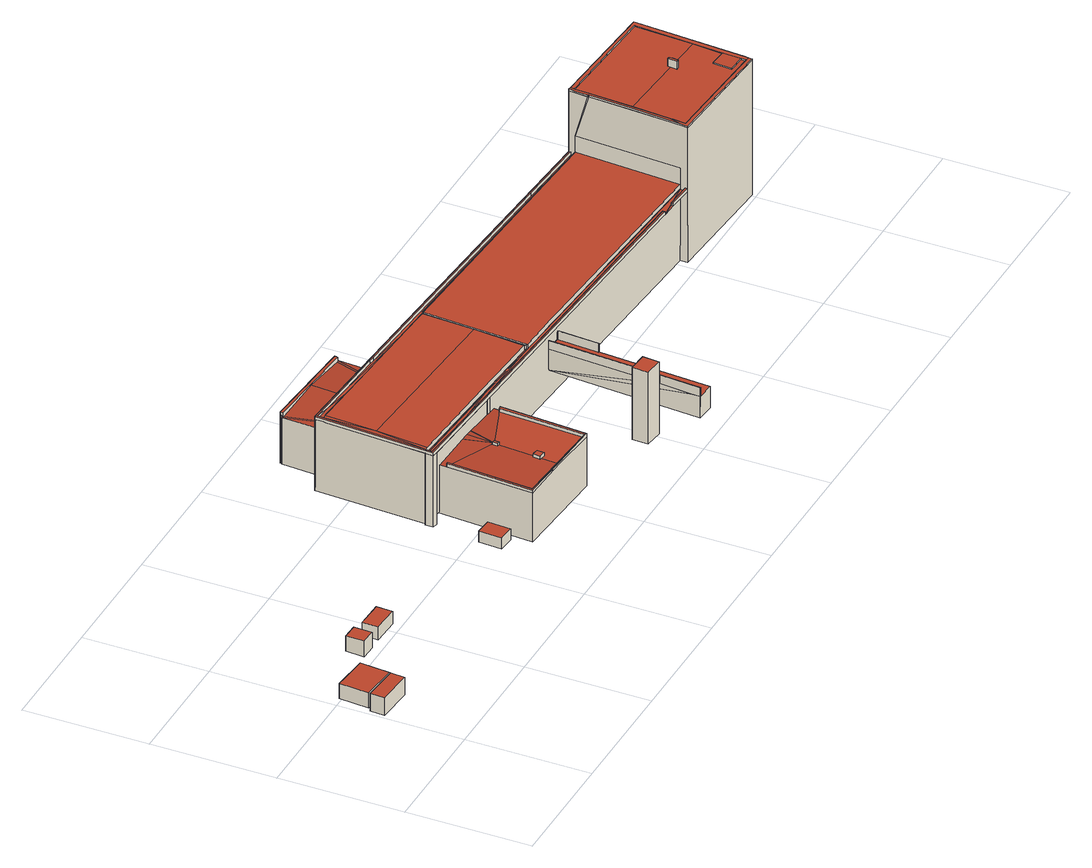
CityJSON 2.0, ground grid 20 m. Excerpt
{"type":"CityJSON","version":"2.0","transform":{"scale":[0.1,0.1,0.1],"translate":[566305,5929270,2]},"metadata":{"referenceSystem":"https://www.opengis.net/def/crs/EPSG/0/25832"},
"CityObjects":{
"building1":{"type":"Building","attributes":{"Grundfläche 2D":"14.173073","Grundhöhe NN":"2.227"},"geometry":[{"type":"Solid","lod":"3","boundaries":[[[[0,1,2,3]],[[4,5,3,2]],[[5,6,0,3]],[[6,7,1,0]],[[7,4,2,1]],[[7,6,5,4]]]],"semantics":{"surfaces":[{"type":"RoofSurface"},{"type":"WallSurface"},{"type":"GroundSurface"}],"values":[[0,1,1,1,1,2]]}}]},
"building2":{"type":"Building","attributes":{"Grundfläche 2D":"28.388350","Grundhöhe NN":"2.560"},"geometry":[{"type":"Solid","lod":"3","boundaries":[[[[8,9,10,11]],[[12,13,11,10]],[[13,14,8,11]],[[14,15,9,8]],[[15,12,10,9]],[[15,14,13,12]]]],"semantics":{"surfaces":[{"type":"RoofSurface"},{"type":"WallSurface"},{"type":"GroundSurface"}],"values":[[0,1,1,1,1,2]]}}]},
"building3":{"type":"Building","attributes":{"Grundfläche 2D":"7.329225","Grundhöhe NN":"2.633"},"geometry":[{"type":"Solid","lod":"3","boundaries":[[[[16,17,18,19]],[[20,21,19,18]],[[21,22,16,19]],[[22,23,17,16]],[[23,20,18,17]],[[23,22,21,20]]]],"semantics":{"surfaces":[{"type":"RoofSurface"},{"type":"WallSurface"},{"type":"GroundSurface"}],"values":[[0,1,1,1,1,2]]}}]},
"building4":{"type":"Building","attributes":{"Grundfläche 2D":"11.362281","Grundhöhe NN":"2.634"},"geometry":[{"type":"Solid","lod":"3","boundaries":[[[[24,25,26,27]],[[28,29,27,26]],[[29,30,24,27]],[[30,31,25,24]],[[31,28,26,25]],[[31,30,29,28]]]],"semantics":{"surfaces":[{"type":"RoofSurface"},{"type":"WallSurface"},{"type":"GroundSurface"}],"values":[[0,1,1,1,1,2]]}}]},
"building5":{"type":"Building","attributes":{"Grundfläche 2D":"9.922816","Grundhöhe NN":"2.544"},"geometry":[{"type":"Solid","lod":"3","boundaries":[[[[32,33,34,35]],[[36,37,35,34]],[[37,38,32,35]],[[38,39,33,32]],[[39,36,34,33]],[[39,38,37,36]]]],"semantics":{"surfaces":[{"type":"RoofSurface"},{"type":"WallSurface"},{"type":"GroundSurface"}],"values":[[0,1,1,1,1,2]]}}]},
"building6":{"type":"Building","attributes":{"Grundfläche 2D":"3.440690","Grundhöhe NN":"2.254"},"children":["building6-1","building6-2","building6-3"],"geometry":[{"type":"MultiSurface","lod":"3","boundaries":[[[40,41,42,43,44]],[[45,46,47,40]],[[47,41,40]],[[47,46,48,49,50,51]],[[52,53,54,55]],[[54,53,56,57,58]],[[59,60,61,53,52,55]],[[62,53,61,60,63]],[[62,63,64,53]],[[65,53,64,66,67]],[[68,69,70,71,53,65,72,73]],[[56,53,71,70,69,68,74,75]],[[76,63,60]],[[77,78,79,80]],[[57,56,43,42]],[[56,75,74,40,44,43]],[[45,40,74,68]],[[46,45,68,73]],[[49,48,46,73,72,65]],[[65,67,50,49]],[[67,66,51,50]],[[66,81,58,41,47,51]],[[58,57,42,41]],[[54,82,83,55]],[[55,83,84,59]],[[60,59,84,85,86]],[[86,85,87,63]],[[87,88,64,63]],[[64,88,89,66]],[[81,66,89,90,58]],[[91,79,78,92,82,54,58,90]],[[93,80,79,91]],[[77,80,93,94]],[[94,92,78,77]],[[94,93,91,92]],[[76,60,86]],[[63,76,86]]],"semantics":{"surfaces":[{"type":"RoofSurface"},{"type":"WallSurface"},{"type":"GroundSurface"}],"values":[0,0,0,0,0,0,0,0,0,0,0,0,0,0,1,1,1,1,1,1,1,1,1,1,1,1,1,1,1,1,1,1,1,1,2,0,0]}}]},
"building6-1":{"type":"BuildingInstallation","parents":["building6"],"geometry":[{"type":"MultiSurface","lod":"3","boundaries":[[[95,96,97,98,99,100]],[[101,53,96,95]],[[97,96,53,102]],[[103,98,97,102]],[[103,71,104,100,99,98]],[[95,100,104,101]]],"semantics":{"surfaces":[{"type":"RoofSurface"},{"type":"WallSurface"}],"values":[0,1,1,1,1,1]}}]},
"building6-2":{"type":"BuildingInstallation","parents":["building6"],"geometry":[{"type":"MultiSurface","lod":"3","boundaries":[[[105,106,107,108,109,110,111]],[[60,76,108,107,59]],[[112,109,108,76,63]],[[111,110,109,112,62,113,61,52,114,105]],[[114,55,59,107,106,105]]],"semantics":{"surfaces":[{"type":"RoofSurface"},{"type":"WallSurface"}],"values":[0,1,1,1,1]}}]},
"building6-3":{"type":"BuildingInstallation","parents":["building6"],"geometry":[{"type":"MultiSurface","lod":"3","boundaries":[[[115,116,117,118,119,120]],[[116,115,121,122]],[[122,69,123,118,117,116]],[[119,118,123,124]],[[124,70,121,115,120,119]]],"semantics":{"surfaces":[{"type":"RoofSurface"},{"type":"WallSurface"}],"values":[0,1,1,1,1]}}]},
"building7":{"type":"Building","attributes":{"Grundfläche 2D":"77.581653","Grundhöhe NN":"2.422"},"children":["building7-1","building7-2"],"geometry":[{"type":"Solid","lod":"3","boundaries":[[[[125,126,127,128,129,130,131,132,133,134]],[[135,136,137,138]],[[139,140,126,125]],[[125,134,139]],[[126,140,141,128,127]],[[142,131,130,129]],[[142,129,128,141]],[[134,133,142,139]],[[131,142,132]],[[142,133,132]],[[143,144,138,137]],[[144,145,135,138]],[[145,146,136,135]],[[146,143,137,136]],[[142,141,140,139]],[[146,145,144,143]]]],"semantics":{"surfaces":[{"type":"RoofSurface"},{"type":"WallSurface"},{"type":"GroundSurface"}],"values":[[0,0,1,1,1,1,1,1,1,1,1,1,1,1,2,2]]}}]},
"building7-1":{"type":"BuildingInstallation","parents":["building7"],"geometry":[{"type":"MultiSurface","lod":"3","boundaries":[[[147,148,149,150,151,152,153,154]],[[150,149,131,132]],[[132,133,134,151,150]],[[125,152,151]],[[125,151,134]],[[125,155,156,157,130,148,147,154,153,152]],[[130,131,149,148]]],"semantics":{"surfaces":[{"type":"RoofSurface"},{"type":"WallSurface"}],"values":[0,1,1,1,1,1,1]}}]},
"building7-2":{"type":"BuildingInstallation","parents":["building7"],"geometry":[{"type":"MultiSurface","lod":"3","boundaries":[[[158,159,160,161,162,163]],[[159,164,127,160]],[[127,128,161,160]],[[128,129,162,161]],[[165,164,159,158,163,162,129,166]]],"semantics":{"surfaces":[{"type":"RoofSurface"},{"type":"WallSurface"}],"values":[0,1,1,1,1]}}]},
"building8":{"type":"Building","attributes":{"Grundfläche 2D":"1635.726430","Grundhöhe NN":"2.477"},"children":["building8-1","building8-2","building8-3","building8-4"],"geometry":[{"type":"MultiSurface","lod":"3","boundaries":[[[167,168,169,170,171,172,173,174,175,176,177,178,179,180,181,182,183,184,185]],[[186,187,188,189,190,191,192,193,194,195,196,197,198,199,200,201]],[[202,203,204,198,197,205,206,207,208,209]],[[210,211,187,186,212,213,214,215,216,217,202,209,218]],[[219,220,221,222]],[[223,220,219,224]],[[221,225,222]],[[220,223,226,227,228,229]],[[230,231,232,233,234,235,236,228,227,226]],[[237,238,239,240,241,242,243,244,245,246]],[[247,248,249,250,251,252,253,254]],[[249,255,250]],[[251,250,241,240,239]],[[239,238,251]],[[256,254,253]],[[256,257,258,259,260,261,254]],[[220,229,228,262,263]],[[264,265,250,266,267,268,269,220,263,262]],[[250,265,241]],[[174,270,271]],[[174,271,175]],[[272,175,271]],[[270,273,274,275,276,271]],[[277,272,271,276,278,279]],[[280,281,282,283,284,285,286,287,288,289,290,291]],[[292,293,294,295,296,297,298,299,300,301]],[[302,303,296,295,294,293,304,305]],[[306,307,308]],[[268,267,266,250,289,288,287,286,285,269]],[[255,249,248,247,254,282,281,280,291,290,289,250]],[[241,265,309,275,274,273,270,174,244,243,242]],[[264,262,310,278,276,275,309,265]],[[228,236,235,234,233,175,272,277,279,278,310,262]],[[170,169,252,251]],[[171,170,251,238]],[[246,172,171,238,237]],[[246,245,244,174,173,172]],[[233,232,231,177,176,175]],[[178,177,226,223,224]],[[226,177,231,230]],[[224,219,179,178]],[[219,222,180,179]],[[181,180,222,225]],[[311,312,313,314]],[[312,311,315,316,317,183,182]],[[317,318,319,320,321,322,184,183]],[[322,323,324,256,167,185,184]],[[256,253,168,167]],[[169,168,253,252]],[[325,283,282,326]],[[189,188,327,328,306,308,307,192,191,190]],[[307,329,193,192]],[[329,330,331,332,333,206,205,197,196,195,194,193]],[[333,334,207,206]],[[334,335,336,209,208,207]],[[299,298,203,202]],[[298,297,204,203]],[[200,199,198,204,297,296,303,186,201]],[[188,187,337,327]],[[303,302,212,186]],[[302,305,213,212]],[[214,213,305,304]],[[214,304,293,292,215]],[[299,202,217,216,301,300]],[[336,338,339,340,341,211,210,218,209]],[[341,337,187,211]],[[342,343,344,345,346,347,235,236,227,229,263,269,285,283,221]],[[316,230,235,347,348]],[[317,316,348,349]],[[174,350,318,317,349,351]],[[174,351,352,321]],[[322,321,352,353]],[[323,322,353,354]],[[355,356,237,323,354,357]],[[239,356,355,358]],[[358,359,240,239]],[[360,240,359,361]],[[362,363,254,247,248,249,255,250,360,361,364]],[[333,332,329,325,326,282,254,363,365,260,366]],[[329,307,325]],[[327,182,315,367,342,221,283,325,307,306,328]],[[333,366,260,365,368,334]],[[369,370,311,314,313,312,341,340,339,338,336,335,334,368,371,372]],[[337,341,312,182,327]],[[315,311,370,367]],[[353,352,351,349,348,347,346,345,344,343,342,367,370,369,372,371,368,365,363,362,364,361,359,358,355,357,354]],[[315,222,221,220,223,316]],[[222,315,225,221]],[[316,223,220,229]],[[226,316,229,227]],[[226,227,236,235,230,316]],[[319,318,317,318,350,320]],[[321,320,174]],[[174,320,350]],[[323,251,250,249,248,247,254,253,324]],[[253,254,256,324]],[[239,238,323,237,356]],[[239,240,360,251,323,238]],[[250,251,360]],[[220,263,229]],[[220,269,263]],[[285,284,283]]],"semantics":{"surfaces":[{"type":"RoofSurface"},{"type":"WallSurface"},{"type":"GroundSurface"}],"values":[0,0,0,0,0,0,0,0,0,0,0,0,0,0,0,0,0,0,0,0,0,0,0,0,0,0,0,0,1,1,1,1,1,1,1,1,1,1,1,1,1,1,1,1,1,1,1,1,1,1,1,1,1,1,1,1,1,1,1,1,1,1,1,1,1,1,1,1,1,1,1,1,1,1,1,1,1,1,1,1,1,1,1,1,1,2,0,0,0,0,0,0,0,0,0,0,0,0,0,0,0,0]}}]},
"building8-1":{"type":"BuildingInstallation","parents":["building8"],"geometry":[{"type":"MultiSurface","lod":"3","boundaries":[[[373,374,310,309]],[[265,309,310,262,264]],[[373,309,265,266]],[[268,374,373,266,267]],[[310,374,268,262]]],"semantics":{"surfaces":[{"type":"RoofSurface"},{"type":"WallSurface"}],"values":[0,1,1,1,1]}}]},
"building8-2":{"type":"BuildingInstallation","parents":["building8"],"geometry":[{"type":"MultiSurface","lod":"3","boundaries":[[[375,376,377,378,366]],[[379,257,377,376]],[[257,258,259,260,366,378,377]],[[260,261,375,366]],[[376,375,261,379]]],"semantics":{"surfaces":[{"type":"RoofSurface"},{"type":"WallSurface"}],"values":[0,1,1,1,1]}}]},
"building8-3":{"type":"BuildingInstallation","parents":["building8"],"geometry":[{"type":"MultiSurface","lod":"3","boundaries":[[[380,381,216,215]],[[292,382,380,215]],[[383,381,380,382]],[[216,381,383,301]]],"semantics":{"surfaces":[{"type":"RoofSurface"},{"type":"WallSurface"}],"values":[0,1,1,1]}}]},
"building8-4":{"type":"BuildingInstallation","parents":["building8"],"geometry":[{"type":"MultiSurface","lod":"3","boundaries":[[[384,385,386,387,388,389]],[[386,390,295,391,387]],[[391,392,388,387]],[[392,294,393,384,389,388]],[[386,385,384,393,394,390]]],"semantics":{"surfaces":[{"type":"RoofSurface"},{"type":"WallSurface"}],"values":[0,1,1,1,1]}}]}
},
"vertices":[
[7,128,32],[66,124,32],[68,147,32],[9,152,32],[68,147,2],[9,152,2],[7,128,2],[66,124,2],
[68,149,32],[72,197,32],[13,202,32],[9,154,32],[13,202,6],[9,154,6],[68,149,6],[72,197,6],
[147,213,33],[149,243,32],[124,244,32],[122,214,33],[124,244,6],[122,214,6],[147,213,6],[149,243,6],
[213,212,28],[214,238,28],[170,240,28],[169,214,28],[170,240,6],[169,214,6],[213,212,6],[214,238,6],
[452,189,24],[450,152,24],[476,150,24],[478,187,24],[476,150,5],[478,187,5],[452,189,5],[450,152,5],
[644,113,92],[646,111,93],[655,251,93],[652,251,92],[644,114,92],[565,118,92],[490,123,92],[565,116,92],[490,124,92],[499,260,92],[496,260,92],[487,121,92],[670,513,84],[573,222,90],[674,516,84],[672,516,84],[652,251,86],[655,251,86],[646,111,87],[672,518,84],[594,523,90],[594,518,90],[514,524,84],[513,526,84],[511,526,84],[499,260,86],[487,121,87],[496,260,86],[565,118,90],[567,145,90],[568,157,90],[572,214,90],[490,124,87],[490,123,87],[644,113,87],[644,114,87],[513,529,87],[684,466,53],[671,467,53],[669,442,53],[682,441,53],[565,116,90],[674,516,3],[672,516,3],[672,518,3],[513,529,3],[513,529,84],[513,526,3],[511,526,3],[487,121,3],[646,111,3],[669,442,3],[671,467,3],[682,441,3],[684,466,3],
[574,222,94],[573,222,94],[569,223,94],[569,214,94],[572,214,94],[573,214,94],[574,222,90],[569,223,90],[569,214,90],[573,214,90],
[671,513,91],[672,516,91],[672,518,91],[513,529,91],[513,524,91],[514,524,91],[515,524,91],[513,524,84],[515,524,84],[671,513,84],
[565,157,95],[564,145,95],[567,145,95],[575,144,95],[576,156,95],[568,157,95],[565,157,90],[564,145,90],[575,144,89],[576,156,89],
[803,6,90],[831,4,90],[842,183,90],[846,250,90],[845,250,90],[819,252,90],[818,252,90],[807,72,90],[803,18,90],[802,6,90],[776,75,128],[806,72,128],[808,99,128],[777,101,128],[802,6,53],[831,4,53],[846,250,53],[819,252,53],[808,99,4],[777,101,4],[776,75,4],[806,72,4],
[814,177,105],[819,252,105],[818,252,105],[807,72,105],[802,6,105],[803,6,105],[814,175,105],[814,176,105],[814,175,90],[814,176,90],[814,177,90],
[845,244,105],[841,183,105],[842,183,105],[846,250,105],[845,250,105],[845,245,105],[841,183,90],[845,244,90],[845,245,90],
[1142,220,133],[1142,221,133],[1142,224,133],[548,260,133],[515,262,133],[460,266,133],[461,274,133],[461,276,133],[471,440,133],[471,443,133],[472,451,133],[627,442,133],[636,441,133],[1102,412,133],[1220,405,133],[1220,408,133],[469,454,133],[458,263,133],[1140,221,133],[1225,402,240],[1226,408,240],[1220,408,241],[1220,405,241],[1219,397,241],[1218,378,241],[1218,377,241],[1218,376,241],[1218,375,241],[1218,369,241],[1214,308,241],[1209,228,240],[1216,247,240],[1220,308,240],[1224,375,240],[1224,379,240],[1394,211,240],[1214,222,240],[1216,243,240],[1209,222,240],[1208,216,240],[1400,205,240],[1400,208,240],[1400,210,240],[1412,393,240],[1412,396,240],[1321,396,240],[1322,396,240],[1405,391,240],[1396,249,240],[1394,219,240],[1394,216,240],[1401,216,240],[636,441,128],[766,425,128],[1219,397,128],[1102,412,128],[553,446,128],[627,442,128],[1220,405,128],[502,449,128],[587,434,128],[590,433,128],[623,432,128],[478,451,128],[472,451,128],[471,443,128],[471,440,128],[473,440,128],[477,440,128],[479,440,128],[467,265,128],[515,262,128],[637,263,128],[638,263,128],[669,263,128],[656,264,128],[463,275,128],[461,276,128],[461,274,128],[460,266,128],[846,250,128],[845,250,128],[819,252,128],[756,255,128],[548,260,128],[1142,224,128],[1142,221,128],[1209,228,128],[818,252,128],[1142,220,128],[1166,219,128],[1167,219,128],[1169,219,128],[1208,216,128],[1208,220,128],[762,423,128],[763,423,128],[756,339,128],[751,258,128],[756,257,128],[761,339,128],[766,422,128],[766,423,128],[463,275,136],[468,357,137],[473,440,136],[656,264,136],[669,263,136],[751,258,136],[756,339,137],[477,440,136],[762,423,136],[590,433,136],[845,250,136],[846,250,136],[1209,228,136],[1219,397,136],[766,425,136],[766,423,136],[766,422,136],[761,339,136],[756,257,136],[756,255,136],[818,252,136],[819,252,136],[1396,249,238],[1399,297,239],[1338,300,239],[1333,301,239],[1220,308,239],[1216,243,238],[1214,222,238],[1394,211,238],[1394,216,238],[1394,219,238],[1321,396,238],[1225,402,238],[1405,391,238],[1322,396,238],[1220,402,238],[1218,377,238],[1218,378,238],[751,258,134],[762,423,134],[1412,396,128],[1412,396,133],[1412,393,133],[1412,393,128],[1220,408,128],[478,454,128],[469,454,128],[469,441,128],[468,436,128],[462,336,128],[458,276,128],[458,263,128],[466,262,128],[1140,221,128],[1219,397,164],[1209,228,164],[1220,408,238],[1220,405,238],[1218,376,238],[1218,375,238],[1214,308,239],[1209,222,238],[1208,216,238],[1400,205,238],[1400,208,238],[1400,210,238],[1226,408,238],[1401,216,238],[1406,296,239],[1412,393,238],[1412,396,238],[1219,397,5],[766,423,5],[763,423,5],[623,432,5],[479,440,5],[477,440,5],[478,454,5],[469,454,5],[469,437,128],[461,276,5],[458,276,5],[458,263,5],[466,262,5],[467,273,5],[467,273,128],[467,265,5],[637,263,5],[638,263,5],[644,262,128],[644,262,5],[819,252,5],[1209,228,5],[818,252,5],[1208,216,5],[1208,216,133],[1220,408,5],[1400,205,5],[1412,393,5],[1412,396,5],[1400,208,5],[1401,216,5],
[756,257,134],[766,422,134],
[1208,220,133],[1166,222,133],[1166,219,133],[1167,219,133],[1166,222,128],
[1368,251,240],[1366,221,240],[1368,251,238],[1366,221,238],
[1338,305,252],[1337,306,252],[1334,306,252],[1333,291,252],[1337,291,252],[1338,300,252],[1334,306,238],[1333,291,238],[1337,291,238],[1338,305,238],[1337,306,238]
]}
